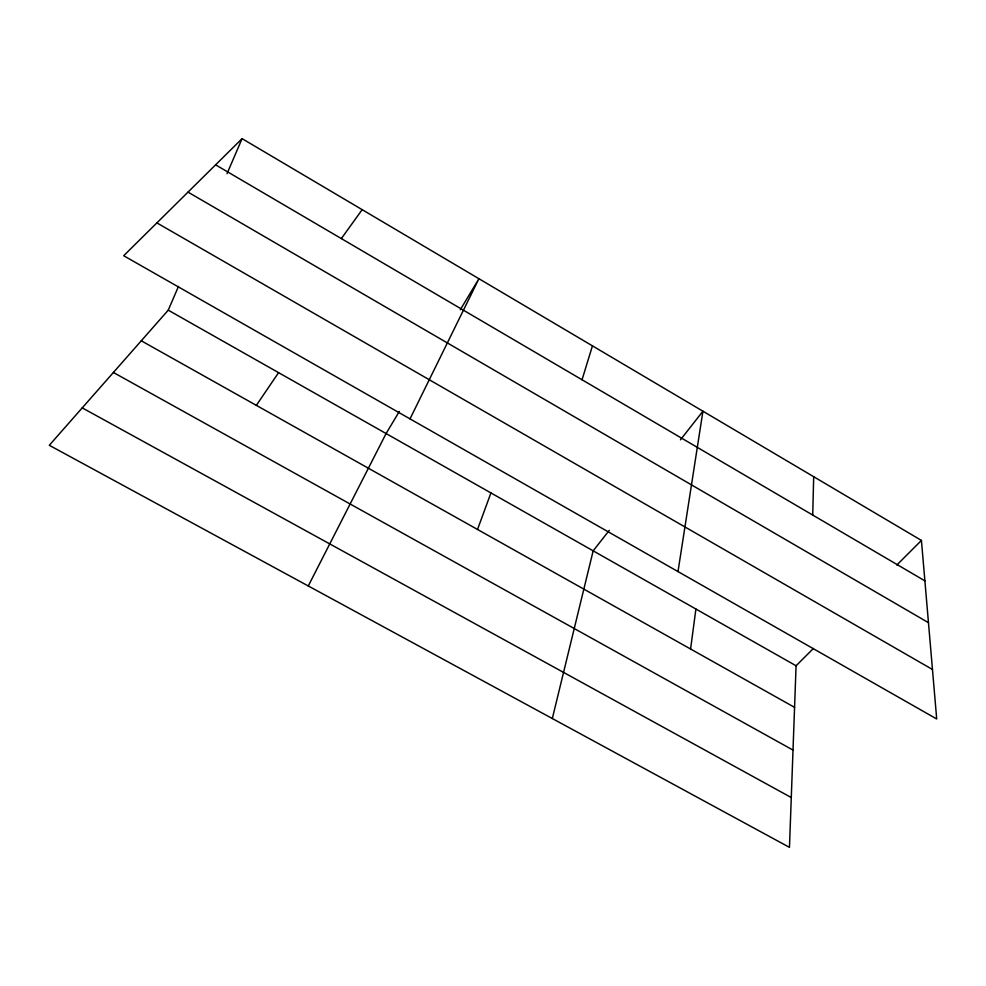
<?xml version="1.0" encoding="UTF-8"?>
<svg xmlns="http://www.w3.org/2000/svg" width="986" height="986" viewBox="0 0 986 986"><rect width="100%" height="100%" fill="white"/><g stroke="black" fill="none" stroke-linecap="round" stroke-linejoin="round"><path stroke-width="1.48" d="M812.723 515.062L813.684 476.706M813.413 648.455L796.084 665.772L789.466 847.356L49.3 445.29L168.249 310.159L178.478 286.421M690.582 649.01L695.906 609.028M677.998 571.572L702.932 411.211L680.439 439.83M552.32 718.535L593.165 550.841L609.262 530.369M582.048 379.758L592.45 345.864M477.52 529.457L490.929 492.926M227.014 173.672L242.088 138.644L921.429 540.427L936.7 718.979L123.681 255.731L242.088 138.644M410.016 418.877L478.913 278.718L460.314 309.74M308.285 585.967L386.093 433.544L399.305 411.495M256.348 405.357L278.57 372.646M341.341 238.575L362.17 209.661M896.841 565.015L921.429 540.427M82.232 407.884L791.277 797.551M113.402 372.474L793.015 750.087M141.281 340.799L794.568 707.356M168.249 310.159L796.084 665.772M156.885 222.898L932.46 669.469M188.006 192.122L928.455 622.671M215.614 164.835L924.88 580.853"/></g></svg>
